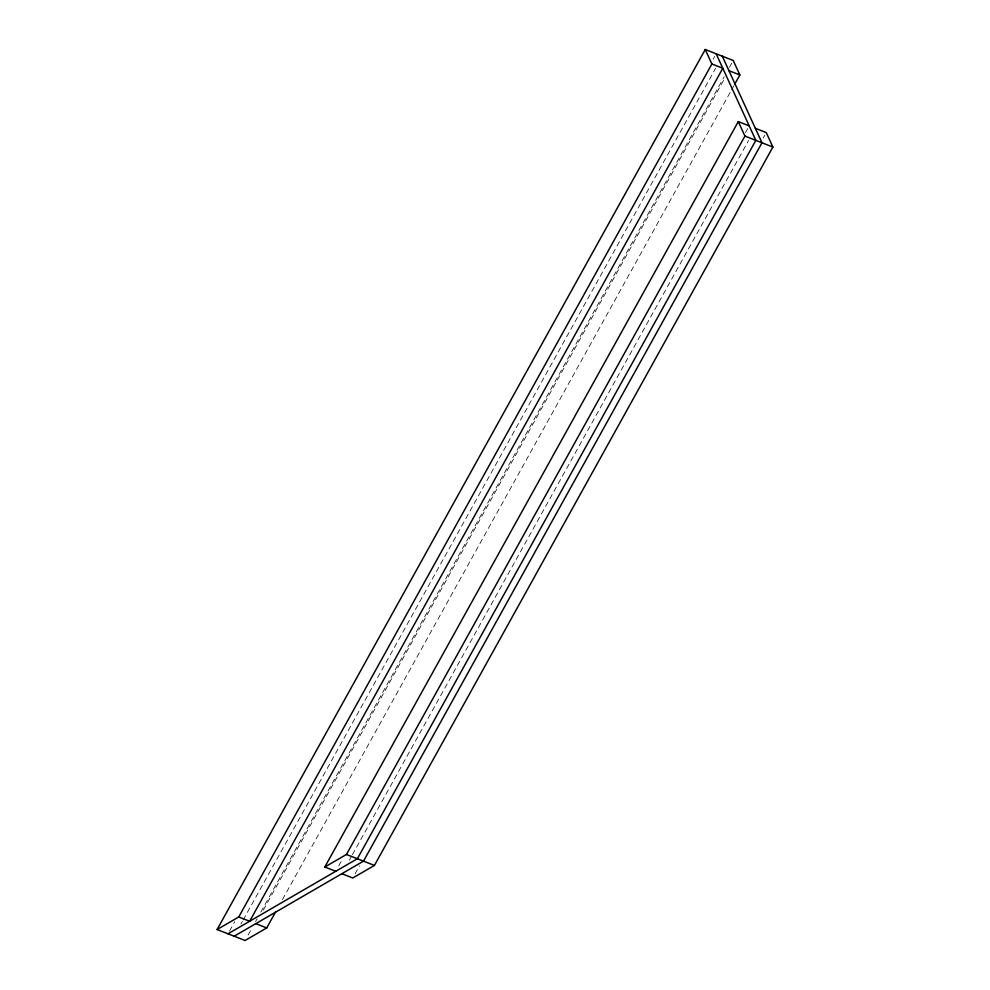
<?xml version="1.0" encoding="UTF-8"?>
<svg xmlns="http://www.w3.org/2000/svg" width="990" height="990" viewBox="0 0 990 990"><rect width="100%" height="100%" fill="white"/><g stroke="black" fill="none" stroke-linecap="round" stroke-linejoin="round"><path stroke-width="0.74" stroke-dasharray="4.95 3.71" d="M229.519 931.107L234.766 921.64M713.171 59.19L714.669 56.492M240.904 924.054L242.414 921.344M243.156 919.995L715.56 68.36M248.069 935.092L251.076 929.684M255.569 921.579L257.078 918.869M260.828 912.112L724.222 76.7M729.469 67.233L731.721 63.174M263.291 910.144L725.2 77.43M282.459 899.551L730.855 91.179M731.61 89.83L733.862 85.771M338.716 865.904L341.711 860.496M745.458 132.635L747.71 128.589M349.359 860.211L351.599 856.152M352.353 854.803L748.601 140.456M355.026 873.947L359.519 865.842M763.253 137.981L764.75 135.284"/><path stroke-width="1.49" d="M275.715 911.716L266.706 927.939L245.075 940.5L217.107 929.523L705.251 49.5L733.219 60.477L739.864 74.955L734.605 84.422M217.107 929.523L238.751 916.975L711.897 63.991L705.251 49.5M335.721 871.299L324.807 867.017L738.293 121.609L749.207 125.891M324.807 867.017L346.45 854.469L744.926 136.088L738.293 121.609M341.859 873.712L352.774 877.994L374.418 865.433L772.893 147.065L766.26 132.573L755.345 128.292M228.022 933.805L357.365 858.751L755.84 140.37L716.166 53.782M234.16 936.218L363.503 861.152L761.978 142.783L722.304 56.195M711.897 63.991L722.811 68.273L249.666 921.257L238.751 916.975M728.949 70.674L739.864 74.955M744.926 136.088L772.893 147.065M346.45 854.469L374.418 865.433M255.804 923.658L266.706 927.939"/></g></svg>
